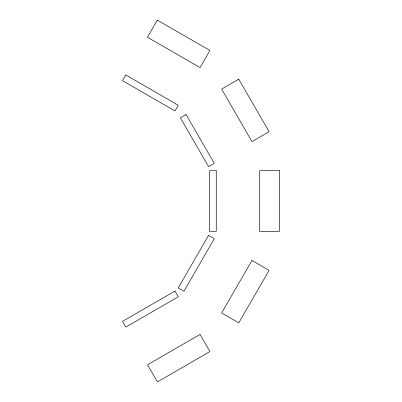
<?xml version="1.0" encoding="UTF-8"?>
<svg xmlns="http://www.w3.org/2000/svg" width="402" height="402" viewBox="0 0 402 402"><rect width="100%" height="100%" fill="white"/><g stroke="black" fill="none" stroke-linecap="round" stroke-linejoin="round"><path stroke-width="0.6" d="M157.308 20.1L147.418 37.225L200.03 67.601L209.919 50.476L157.308 20.1M125.766 74.953L122.469 80.661L174.986 110.982L178.282 105.274L125.766 74.953M208.573 235.411L178.252 287.927L183.96 291.224L214.281 238.708L208.573 235.411M251.959 260.456L221.638 312.977L238.763 322.861L269.084 270.345L251.959 260.456M186.071 114.485L180.372 117.796L208.573 166.644L214.281 163.348L186.071 114.485M238.763 79.194L221.638 89.083L251.959 141.599L269.084 131.71L238.763 79.194M174.996 291.063L122.479 321.384L125.776 327.092L178.292 296.776L174.996 291.063M200.035 334.454L147.519 364.775L157.403 381.9L209.919 351.579L200.035 334.454M216.256 170.709L209.663 170.709L209.663 231.351L216.256 231.351L216.256 170.709M279.531 170.709L259.632 170.709L259.632 231.351L279.531 231.351L279.531 170.709"/></g></svg>
